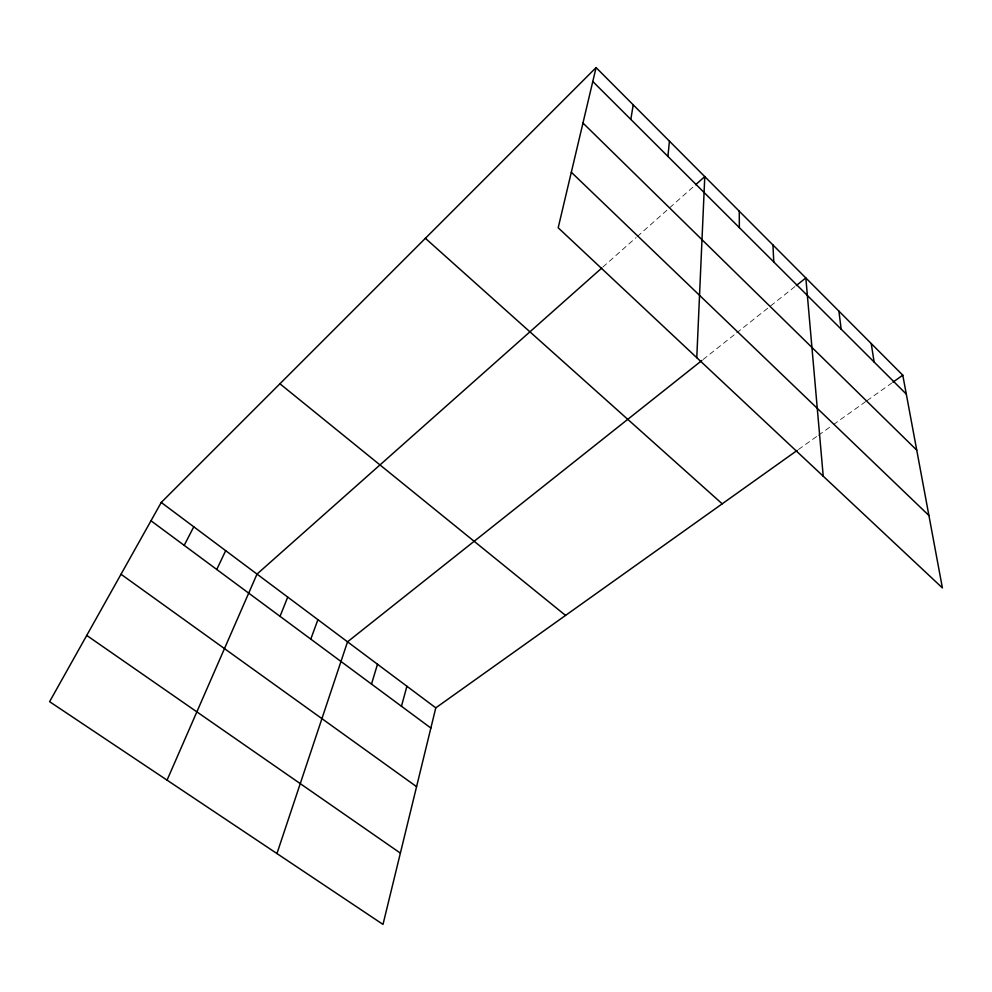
<?xml version="1.0" encoding="UTF-8"?>
<svg xmlns="http://www.w3.org/2000/svg" width="992" height="992" viewBox="0 0 992 992"><rect width="100%" height="100%" fill="white"/><g stroke="black" fill="none" stroke-linecap="round" stroke-linejoin="round"><path stroke-width="0.74" stroke-dasharray="4.96 3.72" d="M602.851 267.084L636.132 237.547M637.273 236.53L694.487 185.74M703.08 359.538L735.469 333.833M736.659 332.878L795.113 286.465M798.436 449.525L817.222 436.133M818.474 435.252L832.164 425.494M833.416 424.601L865.706 401.599M866.946 400.718L891.659 383.11"/><path stroke-width="1.49" d="M696.781 357.69L704.779 176.601L695.628 184.723M667.914 156.414L669.439 141.162M630.825 119.424L633.218 104.83M596.08 67.592L558.186 227.776L942.4 587.909L902.782 375.187L596.08 67.592L161.25 502.46L49.6 701.679L382.999 924.408L435.786 707.854L797.171 450.418M401.462 706.267L406.906 686.253M371.504 684.083L377.493 664.243M276.942 853.554L347.535 641.824L701.877 360.493M310.794 639.121L317.911 619.665M280.029 616.342L287.73 597.097M167.053 780.146L257.002 574.095L601.71 268.1M216.752 569.47L225.692 550.672M184.19 545.364L193.775 526.802M796.303 285.522L805.839 277.958L823.224 476.21M892.899 382.23L902.782 375.187M86.738 635.426L400.384 853.132M121.012 574.256L416.578 786.668M150.995 520.775L430.863 728.041M161.25 502.46L435.786 707.854M279.93 383.78L565.552 615.412M425.382 238.303L722.213 503.824M571.318 172.248L928.909 515.493M582.961 123.033L916.744 450.145M592.794 81.493L906.316 394.134M871.224 343.542L874.126 362.03M838.922 311.141L841.154 329.158M772.942 244.974L773.772 261.962M739.276 211.197L739.35 227.639"/></g></svg>
